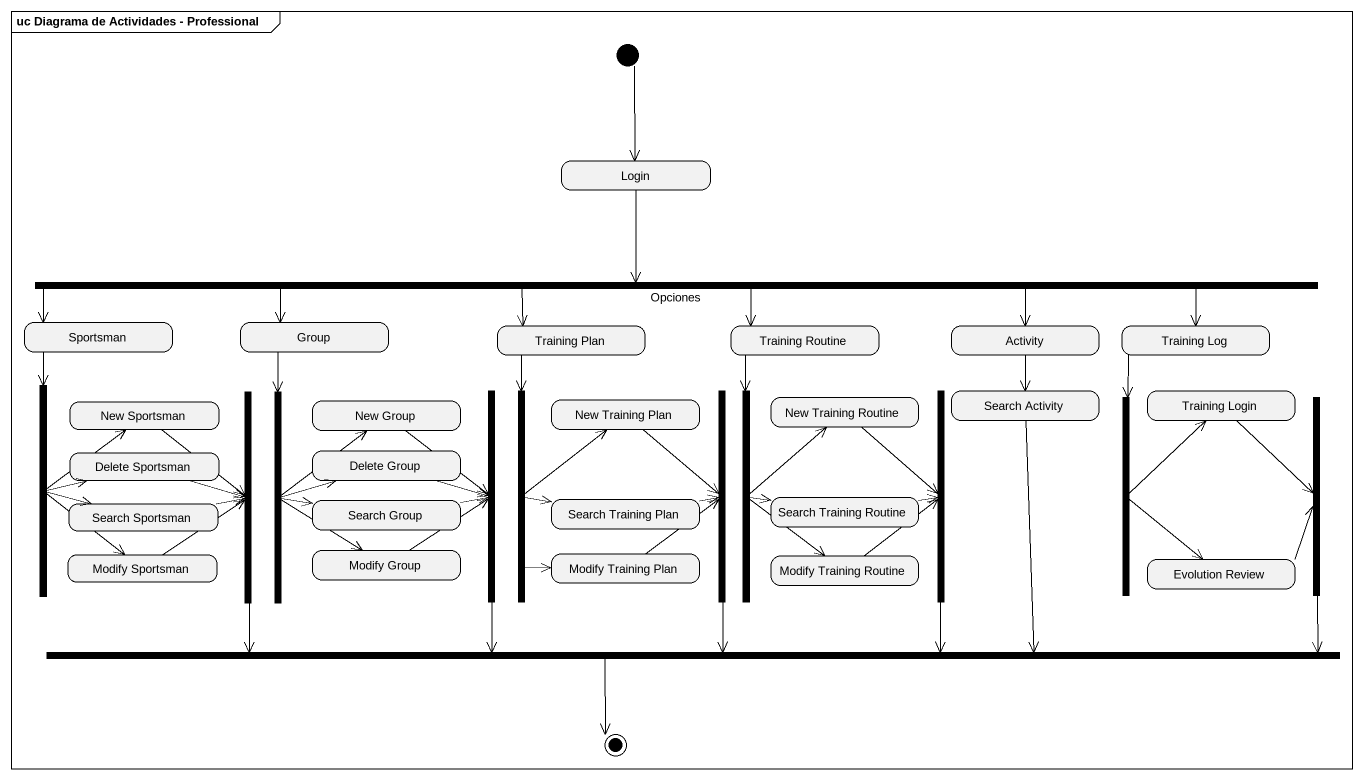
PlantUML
@startuml
mainframe uc Diagrama de Actividades - Professional
hide empty description
state Login
state Opciones <<fork>>
state Sportsman
state "Group" as Group_
state "Training Plan" as Training_Plan
state "Training Routine" as Training_Routine
state Activity
state "Training Log" as Training_Log
state fork1 <<fork>>
state "New Sportsman" as New_Sportsman
state fork2 <<join>>
state fork3 <<fork>>
state "New Group" as New_Group
state fork4 <<join>>
state fork5 <<fork>>
state "New Training Plan" as New_Training_Plan
state fork6 <<join>>
state fork7 <<fork>>
state "New Training Routine" as New_Training_Routine
state fork8 <<join>>
state "Search Activity" as Search_Activity
state fork9 <<fork>>
state "Training Login" as Training_Login
state fork10 <<join>>
state "Delete Sportsman" as Delete_Sportsman
state "Delete Group" as Delete_Group
state "Search Sportsman" as Search_Sportsman
state "Search Group" as Search_Group
state "Search Training Plan" as Search_Training_Plan
state "Search Training Routine" as Search_Training_Routine
state "Modify Sportsman" as Modify_Sportsman
state "Modify Group" as Modify_Group
state "Modify Training Plan" as Modify_Training_Plan
state "Modify Training Routine" as Modify_Training_Routine
state "Evolution Review" as Evolution_Review
state fork11 <<fork>>
state fork12 <<join>>
state fork13 <<join>>
state fork14 <<join>>
state fork15 <<join>>
state fork16 <<join>>
[*] --> Login
Login --> Opciones
Opciones -left-> Sportsman
Opciones -left-> Group_
Opciones -left-> Training_Plan
Opciones -right-> Training_Routine
Opciones -right-> Activity
Opciones -right-> Training_Log
Sportsman --> fork1
Group_ --> fork3
Training_Plan --> fork5
Training_Routine --> fork7
Activity --> Search_Activity
Training_Log --> fork9
fork1 -up-> New_Sportsman
fork1 -right-> Delete_Sportsman
fork1 -right-> Search_Sportsman
fork1 --> Modify_Sportsman
New_Sportsman --> fork2
fork2 -right-> fork11
fork3 -up-> New_Group
fork3 -right-> Delete_Group
fork3 -right-> Search_Group
fork3 --> Modify_Group
New_Group --> fork4
fork4 --> fork12
fork5 -up-> New_Training_Plan
fork5 -right-> Search_Training_Plan
fork5 --> Modify_Training_Plan
New_Training_Plan --> fork6
fork6 --> fork13
fork7 -up-> New_Training_Routine
fork7 -right-> Search_Training_Routine
fork7 --> Modify_Training_Routine
New_Training_Routine --> fork8
fork8 --> fork14
Search_Activity --> fork15
fork9 -up-> Training_Login
fork9 --> Evolution_Review
Training_Login --> fork10
fork10 --> fork16
Delete_Sportsman -right-> fork2
Delete_Group -right-> fork4
Search_Sportsman -right-> fork2
Search_Group -right-> fork4
Search_Training_Plan -right-> fork6
Search_Training_Routine -right-> fork8
Modify_Sportsman -up-> fork2
Modify_Group -up-> fork4
Modify_Training_Plan -up-> fork6
Modify_Training_Routine -up-> fork8
Evolution_Review -up-> fork10
fork11 --> [*]
@enduml
